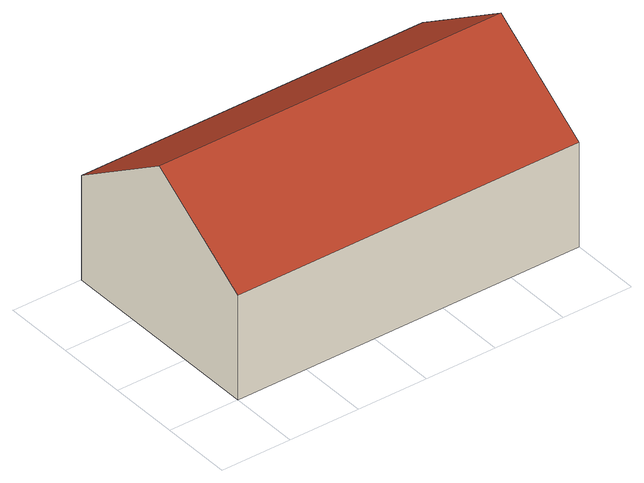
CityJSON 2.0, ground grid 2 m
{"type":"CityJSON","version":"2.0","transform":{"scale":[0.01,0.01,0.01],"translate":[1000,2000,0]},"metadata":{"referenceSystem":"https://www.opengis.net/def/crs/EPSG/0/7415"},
"CityObjects":{
"building1":{"type":"Building","geometry":[{"type":"Solid","lod":"2","boundaries":[[[[0,1,2,3]],[[3,2,4,5]],[[6,7,1,0]],[[7,8,4,2,1]],[[8,9,5,4]],[[9,6,0,3,5]],[[6,9,8,7]]]],"semantics":{"surfaces":[{"type":"RoofSurface","slope":38.7},{"type":"WallSurface"},{"type":"GroundSurface","name":"Footprint"}],"values":[[0,0,1,1,1,1,2]]}}]}
},
"vertices":[
[0,0,300],[1000,0,300],[1000,300,500],[0,300,500],[1000,600,300],[0,600,300],[0,0,0],[1000,0,0],[1000,600,0],[0,600,0]
]}
